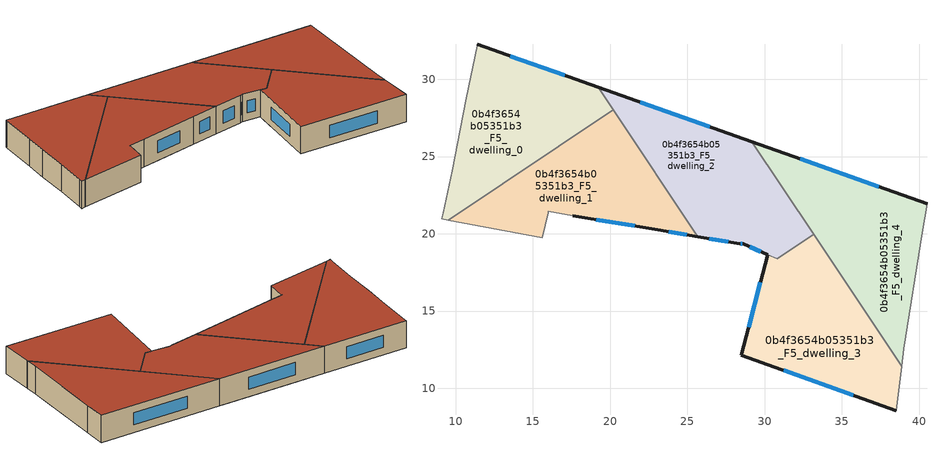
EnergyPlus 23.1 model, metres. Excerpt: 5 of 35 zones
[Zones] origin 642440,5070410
0b4f3654b05351b3_F5_dwelling_0
 floor to 0b4f3654b05351b3_F4_dwelling_0 (EU_floor_Construction): 16.34,30.52 14.44,24.17 9.51,20.89 9.09,20.96 9.19,21.36 9.79,24.07 10.29,26.77 10.69,28.77 11.4,32.17 11.4,32.27 z15
 floor to 0b4f3654b05351b3_F4_dwelling_1 (EU_floor_Construction): 19.22,29.5 20.21,28.02 14.44,24.17 16.34,30.52 z15
 wall outside (EU_wall_Construction): 19.22,29.5 11.4,32.27 z15:18
 wall adiabatic (EU_wall_Construction): 11.4,32.27 11.4,32.17 10.69,28.77 10.29,26.77 9.79,24.07 9.19,21.36 9.09,20.96 9.51,20.88 z15:18
 wall to 0b4f3654b05351b3_F5_dwelling_1 (EU_wall_Construction): 9.51,20.88 20.21,28.02 z15:18
 wall to 0b4f3654b05351b3_F5_dwelling_2 (EU_wall_Construction): 20.21,28.02 19.22,29.5 z15:18
 window (EU_Window_Construction): 17.07,30.26 13.55,31.51 z15.83:17.17
 roof outside (EU_roof_Construction): 20.21,28.02 19.22,29.5 11.4,32.27 11.4,32.17 10.69,28.77 10.29,26.77 9.79,24.07 9.19,21.36 9.09,20.96 9.51,20.88 z18
0b4f3654b05351b3_F5_dwelling_1
 floor to 0b4f3654b05351b3_F4_dwelling_1 (EU_floor_Construction): 20.21,28.02 21.07,26.72 19.33,20.88 17.6,21.16 16,21.46 16,21.36 15.6,19.76 13.26,20.19 14.44,24.17 z15
 floor to 0b4f3654b05351b3_F4_dwelling_0 (EU_floor_Construction): 14.44,24.17 13.26,20.19 9.51,20.89 z15
 floor to 0b4f3654b05351b3_F4_dwelling_2 (EU_floor_Construction): 21.07,26.72 25.67,19.82 23.1,20.26 19.33,20.88 z15
 wall outside (EU_wall_Construction): 17.6,21.16 23.1,20.26 25.67,19.82 z15:18
 wall adiabatic (EU_wall_Construction): 9.51,20.88 15.6,19.76 16,21.36 16,21.46 17.6,21.16 z15:18
 wall to 0b4f3654b05351b3_F5_dwelling_2 (EU_wall_Construction): 25.67,19.82 20.21,28.02 z15:18
 window (EU_Window_Construction): 23.81,20.14 24.97,19.94 / 19.11,20.91 21.59,20.51 z15.83:17.17
 roof outside (EU_roof_Construction): 25.67,19.82 20.21,28.02 9.51,20.88 15.6,19.76 16,21.36 16,21.46 17.6,21.16 23.1,20.26 z18
0b4f3654b05351b3_F5_dwelling_2
 floor to 0b4f3654b05351b3_F4_dwelling_2 (EU_floor_Construction): 28.24,26.3 26.28,19.72 25.67,19.82 21.07,26.72 21.65,28.64 z15
 floor to 0b4f3654b05351b3_F4_dwelling_3 (EU_floor_Construction): 29.18,25.97 33.18,19.97 32.28,19.37 30.53,19.89 30.21,18.66 28.6,19.36 28.41,19.36 26.28,19.72 28.24,26.3 z15
 floor to 0b4f3654b05351b3_F4_dwelling_1 (EU_floor_Construction): 21.65,28.64 21.07,26.72 19.22,29.5 z15
 floor to 0b4f3654b05351b3_F4_dwelling_4 (EU_floor_Construction): 32.28,19.37 30.82,18.39 30.21,18.66 30.53,19.89 z15
 wall outside (EU_wall_Construction): 25.67,19.82 28.41,19.36 28.6,19.36 30.2,18.66 / 29.18,25.97 19.22,29.5 z15:18
 wall to 0b4f3654b05351b3_F5_dwelling_3 (EU_wall_Construction): 30.21,18.66 30.81,18.39 / 30.82,18.39 33.18,19.97 z15:18
 wall to 0b4f3654b05351b3_F5_dwelling_4 (EU_wall_Construction): 33.18,19.97 29.18,25.97 z15:18
 window (EU_Window_Construction): 29.04,19.16 29.76,18.85 / 28.46,19.36 28.55,19.36 / 26.43,19.69 27.65,19.48 / 26.44,26.94 21.96,28.53 z15.83:17.17
 roof outside (EU_roof_Construction): 33.18,19.97 29.18,25.97 19.22,29.5 25.67,19.82 28.41,19.36 28.6,19.36 30.81,18.39 z18
0b4f3654b05351b3_F5_dwelling_3
 floor to 0b4f3654b05351b3_F4_dwelling_5 (EU_floor_Construction): 36.66,14.74 38.87,11.44 38.51,8.55 28.5,12.15 29.72,16.81 z15
 floor to 0b4f3654b05351b3_F4_dwelling_4 (EU_floor_Construction): 33.91,18.88 36.66,14.74 29.72,16.81 29.78,17.02 30.21,18.65 30.81,18.39 32.28,19.37 z15
 floor to 0b4f3654b05351b3_F4_dwelling_3 (EU_floor_Construction): 33.18,19.97 33.91,18.88 32.28,19.37 z15
 wall outside (EU_wall_Construction): 30.21,18.66 28.5,12.15 38.51,8.55 z15:18
 wall adiabatic (EU_wall_Construction): 38.51,8.55 38.87,11.43 z15:18
 wall to 0b4f3654b05351b3_F5_dwelling_4 (EU_wall_Construction): 38.87,11.43 33.18,19.97 z15:18
 window (EU_Window_Construction): 31.26,11.16 35.76,9.54 / 29.74,16.87 28.97,13.94 z15.83:17.17
 roof outside (EU_roof_Construction): 38.51,8.55 38.87,11.43 33.18,19.97 30.81,18.39 30.21,18.66 28.5,12.15 z18
0b4f3654b05351b3_F5_dwelling_4
 floor to 0b4f3654b05351b3_F4_dwelling_3 (EU_floor_Construction): 37.66,22.97 36.24,18.18 33.91,18.88 29.18,25.97 z15
 floor to 0b4f3654b05351b3_F4_dwelling_4 (EU_floor_Construction): 40.51,21.96 40.21,20.05 39.24,13.98 36.66,14.74 33.91,18.88 36.24,18.18 37.66,22.97 z15
 floor to 0b4f3654b05351b3_F4_dwelling_5 (EU_floor_Construction): 39.24,13.98 39.01,12.55 38.87,11.44 36.66,14.74 z15
 wall outside (EU_wall_Construction): 40.51,21.96 29.18,25.97 z15:18
 wall adiabatic (EU_wall_Construction): 38.87,11.43 39.01,12.55 40.21,20.05 40.51,21.96 z15:18
 window (EU_Window_Construction): 37.39,23.06 32.3,24.87 z15.83:17.17
 roof outside (EU_roof_Construction): 38.87,11.43 39.01,12.55 40.21,20.05 40.51,21.96 29.18,25.97 z18
[Building]
EU S2 Campaign: North Axis=0; Terrain=City; Solar Distribution=FullExterior
[Site:Location]
Lyon-Bron: Latitude=45.75; Longitude=5; Time Zone=1; Elevation=198
[SizingPeriod:WeatherFileDays]
AnnualSizingPeriod: Begin Month=1; Begin Day of Month=1; End Month=12; End Day of Month=31; Day of Week for Start Day=Monday; Use Weather File Daylight Saving Period=No; Use Weather File Rain and Snow Indicators=No
[MATERIAL]
EU_InternalMass_Material: Roughness=MediumRough; Thickness=0.1; Conductivity=1; Density=1800; Specific Heat=900; Thermal Absorptance=0.9; Solar Absorptance=0.7; Visible Absorptance=0.7
[MATERIAL:NOMASS] Roughness=MediumRough; Thermal Absorptance=0.9; Solar Absorptance=0.7; Visible Absorptance=0.7
Name | Thermal Resistance
EU_wall_NoMass | 0.87146
EU_roof_NoMass | 0.842276
EU_floor_NoMass | 0.496999
[WINDOWMATERIAL:SIMPLEGLAZINGSYSTEM]
EU_Window_SimpleGlazing: UFactor=2.2525; Solar Heat Gain Coefficient=0.76; Visible Transmittance=0.76
[CONSTRUCTION]
EU_wall_Construction: EU_wall_NoMass
EU_roof_Construction: EU_roof_NoMass
EU_floor_Construction: EU_floor_NoMass
EU_Window_Construction: EU_Window_SimpleGlazing
EU_InternalMass_Construction: EU_InternalMass_Material
[ZONE] Type=1; Multiplier=1; Ceiling Height=autocalculate; Floor Area=autocalculate; Part of Total Floor Area=Yes
Name | Volume
0b4f3654b05351b3_F5_dwelling_0 | 182.216
0b4f3654b05351b3_F5_dwelling_1 | 182.223
0b4f3654b05351b3_F5_dwelling_2 | 193.553
0b4f3654b05351b3_F5_dwelling_3 | 195.223
0b4f3654b05351b3_F5_dwelling_4 | 188.306
[INTERNALMASS] Construction=EU_InternalMass_Construction
Name | Zone or ZoneList | Surface Area
0b4f3654b05351b3_F5_dwelling_0_EU_InternalMass | 0b4f3654b05351b3_F5_dwelling_0 | 60.7408
0b4f3654b05351b3_F5_dwelling_1_EU_InternalMass | 0b4f3654b05351b3_F5_dwelling_1 | 60.7417
0b4f3654b05351b3_F5_dwelling_2_EU_InternalMass | 0b4f3654b05351b3_F5_dwelling_2 | 64.522
0b4f3654b05351b3_F5_dwelling_3_EU_InternalMass | 0b4f3654b05351b3_F5_dwelling_3 | 65.0719
0b4f3654b05351b3_F5_dwelling_4_EU_InternalMass | 0b4f3654b05351b3_F5_dwelling_4 | 62.7682
[OTHEREQUIPMENT] Fuel Type=Electricity; Design Level Calculation Method=Watts/Area; Power per Zone Floor Area=1; Fraction Latent=0; Fraction Radiant=0; Fraction Lost=0; Carbon Dioxide Generation Rate=0; EndUse Subcategory=EU_Step8_InternalGains
Name | Zone or ZoneList or Space or SpaceList | Schedule
EU_Step8_InternalGain_0b4f3654b05351b3_F5_dwelling_0_f000 | 0b4f3654b05351b3_F5_dwelling_0 | EU_Step8_GainSchedule_0b4f3654b05351b3_F5_dwelling_0_f000
EU_Step8_InternalGain_0b4f3654b05351b3_F5_dwelling_1_f000 | 0b4f3654b05351b3_F5_dwelling_1 | EU_Step8_GainSchedule_0b4f3654b05351b3_F5_dwelling_1_f000
EU_Step8_InternalGain_0b4f3654b05351b3_F5_dwelling_2_f000 | 0b4f3654b05351b3_F5_dwelling_2 | EU_Step8_GainSchedule_0b4f3654b05351b3_F5_dwelling_2_f000
EU_Step8_InternalGain_0b4f3654b05351b3_F5_dwelling_3_f000 | 0b4f3654b05351b3_F5_dwelling_3 | EU_Step8_GainSchedule_0b4f3654b05351b3_F5_dwelling_3_f000
EU_Step8_InternalGain_0b4f3654b05351b3_F5_dwelling_4_f000 | 0b4f3654b05351b3_F5_dwelling_4 | EU_Step8_GainSchedule_0b4f3654b05351b3_F5_dwelling_4_f000
[ZONEVENTILATION:DESIGNFLOWRATE] Schedule=EU_AlwaysOn; Design Flow Rate Calculation Method=AirChanges/Hour; Air Changes per Hour=0.425; Ventilation Type=Natural; Fan Pressure Rise=0; Fan Total Efficiency=1; Constant Term Coefficient=1; Temperature Term Coefficient=0; Velocity Term Coefficient=0; Velocity Squared Term Coefficient=0; Minimum Indoor Temperature=-100; Maximum Indoor Temperature=100; Delta Temperature=-100; Minimum Outdoor Temperature=-100; Maximum Outdoor Temperature=100; Maximum Wind Speed=40
Name | Zone or ZoneList or Space or SpaceList
EU_ConstantAir_0b4f3654b05351b3_F5_dwelling_0 | 0b4f3654b05351b3_F5_dwelling_0
EU_ConstantAir_0b4f3654b05351b3_F5_dwelling_1 | 0b4f3654b05351b3_F5_dwelling_1
EU_ConstantAir_0b4f3654b05351b3_F5_dwelling_2 | 0b4f3654b05351b3_F5_dwelling_2
EU_ConstantAir_0b4f3654b05351b3_F5_dwelling_3 | 0b4f3654b05351b3_F5_dwelling_3
EU_ConstantAir_0b4f3654b05351b3_F5_dwelling_4 | 0b4f3654b05351b3_F5_dwelling_4
[HVACTEMPLATE:THERMOSTAT] Constant Heating Setpoint=20; Constant Cooling Setpoint=50
EU_HeatOnly_0b4f3654b05351b3_F0_dwelling_0; EU_HeatOnly_0b4f3654b05351b3_F0_dwelling_1; EU_HeatOnly_0b4f3654b05351b3_F0_dwelling_2; EU_HeatOnly_0b4f3654b05351b3_F0_dwelling_3; EU_HeatOnly_0b4f3654b05351b3_F0_dwelling_4; EU_HeatOnly_0b4f3654b05351b3_F0_dwelling_5; EU_HeatOnly_0b4f3654b05351b3_F1_dwelling_0; EU_HeatOnly_0b4f3654b05351b3_F1_dwelling_1; EU_HeatOnly_0b4f3654b05351b3_F1_dwelling_2; EU_HeatOnly_0b4f3654b05351b3_F1_dwelling_3; EU_HeatOnly_0b4f3654b05351b3_F1_dwelling_4; EU_HeatOnly_0b4f3654b05351b3_F1_dwelling_5; EU_HeatOnly_0b4f3654b05351b3_F2_dwelling_0; EU_HeatOnly_0b4f3654b05351b3_F2_dwelling_1; EU_HeatOnly_0b4f3654b05351b3_F2_dwelling_2; EU_HeatOnly_0b4f3654b05351b3_F2_dwelling_3; EU_HeatOnly_0b4f3654b05351b3_F2_dwelling_4; EU_HeatOnly_0b4f3654b05351b3_F2_dwelling_5; EU_HeatOnly_0b4f3654b05351b3_F3_dwelling_0; EU_HeatOnly_0b4f3654b05351b3_F3_dwelling_1; EU_HeatOnly_0b4f3654b05351b3_F3_dwelling_2; EU_HeatOnly_0b4f3654b05351b3_F3_dwelling_3; EU_HeatOnly_0b4f3654b05351b3_F3_dwelling_4; EU_HeatOnly_0b4f3654b05351b3_F3_dwelling_5; EU_HeatOnly_0b4f3654b05351b3_F4_dwelling_0; EU_HeatOnly_0b4f3654b05351b3_F4_dwelling_1; EU_HeatOnly_0b4f3654b05351b3_F4_dwelling_2; EU_HeatOnly_0b4f3654b05351b3_F4_dwelling_3; EU_HeatOnly_0b4f3654b05351b3_F4_dwelling_4; EU_HeatOnly_0b4f3654b05351b3_F4_dwelling_5; EU_HeatOnly_0b4f3654b05351b3_F5_dwelling_0; EU_HeatOnly_0b4f3654b05351b3_F5_dwelling_1; EU_HeatOnly_0b4f3654b05351b3_F5_dwelling_2; EU_HeatOnly_0b4f3654b05351b3_F5_dwelling_3; EU_HeatOnly_0b4f3654b05351b3_F5_dwelling_4
[HVACTEMPLATE:ZONE:IDEALLOADSAIRSYSTEM] System Availability Schedule=EU_AlwaysOn; Maximum Heating Supply Air Temperature=50; Minimum Cooling Supply Air Temperature=13; Maximum Heating Supply Air Humidity Ratio=0.0156; Minimum Cooling Supply Air Humidity Ratio=0.0077; Heating Limit=NoLimit; Cooling Limit=NoLimit; Heating Availability Schedule=EU_AlwaysOn; Cooling Availability Schedule=EU_CoolingOff; Dehumidification Control Type=ConstantSensibleHeatRatio; Cooling Sensible Heat Ratio=0.7; Dehumidification Setpoint=60; Humidification Control Type=None; Humidification Setpoint=30; Outdoor Air Method=None; Outdoor Air Flow Rate per Person=0.00944; Outdoor Air Flow Rate per Zone Floor Area=0; Outdoor Air Flow Rate per Zone=0; Demand Controlled Ventilation Type=None; Outdoor Air Economizer Type=NoEconomizer; Heat Recovery Type=None; Sensible Heat Recovery Effectiveness=0.7; Latent Heat Recovery Effectiveness=0.65
Name | Template Thermostat
0b4f3654b05351b3_F5_dwelling_0 | EU_HeatOnly_0b4f3654b05351b3_F5_dwelling_0
0b4f3654b05351b3_F5_dwelling_1 | EU_HeatOnly_0b4f3654b05351b3_F5_dwelling_1
0b4f3654b05351b3_F5_dwelling_2 | EU_HeatOnly_0b4f3654b05351b3_F5_dwelling_2
0b4f3654b05351b3_F5_dwelling_3 | EU_HeatOnly_0b4f3654b05351b3_F5_dwelling_3
0b4f3654b05351b3_F5_dwelling_4 | EU_HeatOnly_0b4f3654b05351b3_F5_dwelling_4
[SIZING:ZONE] Zone Cooling Design Supply Air Temperature Input Method=SupplyAirTemperature; Zone Cooling Design Supply Air Temperature=13; Zone Heating Design Supply Air Temperature Input Method=SupplyAirTemperature; Zone Heating Design Supply Air Temperature=50; Zone Cooling Design Supply Air Humidity Ratio=0.008; Zone Heating Design Supply Air Humidity Ratio=0.008; Cooling Design Air Flow Method=DesignDay; Cooling Design Air Flow Rate=0; Cooling Minimum Air Flow per Zone Floor Area=0.000762; Cooling Minimum Air Flow=0; Cooling Minimum Air Flow Fraction=0.2; Heating Design Air Flow Method=DesignDay; Heating Design Air Flow Rate=0; Heating Maximum Air Flow per Zone Floor Area=0.002032; Heating Maximum Air Flow=0.141576; Heating Maximum Air Flow Fraction=0.3; Account for Dedicated Outdoor Air System=No; Dedicated Outdoor Air System Control Strategy=NeutralSupplyAir; Dedicated Outdoor Air Low Setpoint Temperature for Design=autosize; Dedicated Outdoor Air High Setpoint Temperature for Design=autosize; Zone Load Sizing Method=Sensible Load Only No Latent Load; Zone Latent Cooling Design Supply Air Humidity Ratio Input Method=HumidityRatioDifference; Zone Cooling Design Supply Air Humidity Ratio Difference=0.005; Zone Latent Heating Design Supply Air Humidity Ratio Input Method=HumidityRatioDifference; Zone Humidification Design Supply Air Humidity Ratio Difference=0.005
0b4f3654b05351b3_F5_dwelling_0; 0b4f3654b05351b3_F5_dwelling_1; 0b4f3654b05351b3_F5_dwelling_2; 0b4f3654b05351b3_F5_dwelling_3; 0b4f3654b05351b3_F5_dwelling_4
[SCHEDULE:CONSTANT]
Name | Hourly Value
EU_AlwaysOn | 1
EU_CoolingOff | 0
[SCHEDULE:FILE] Column Number=1; Rows to Skip at Top=0; Number of Hours of Data=8760; Column Separator=Comma; Interpolate to Timestep=No; Minutes per Item=60; Adjust Schedule for Daylight Savings=Yes
Name | File
EU_Step8_GainSchedule_0b4f3654b05351b3_F5_dwelling_0_f000 | ../../schedules/0b4f3654b05351b3/0b4f3654b05351b3_F5_dwelling_0_f000_gain.csv
EU_Step8_GainSchedule_0b4f3654b05351b3_F5_dwelling_1_f000 | ../../schedules/0b4f3654b05351b3/0b4f3654b05351b3_F5_dwelling_1_f000_gain.csv
EU_Step8_GainSchedule_0b4f3654b05351b3_F5_dwelling_2_f000 | ../../schedules/0b4f3654b05351b3/0b4f3654b05351b3_F5_dwelling_2_f000_gain.csv
EU_Step8_GainSchedule_0b4f3654b05351b3_F5_dwelling_3_f000 | ../../schedules/0b4f3654b05351b3/0b4f3654b05351b3_F5_dwelling_3_f000_gain.csv
EU_Step8_GainSchedule_0b4f3654b05351b3_F5_dwelling_4_f000 | ../../schedules/0b4f3654b05351b3/0b4f3654b05351b3_F5_dwelling_4_f000_gain.csv
